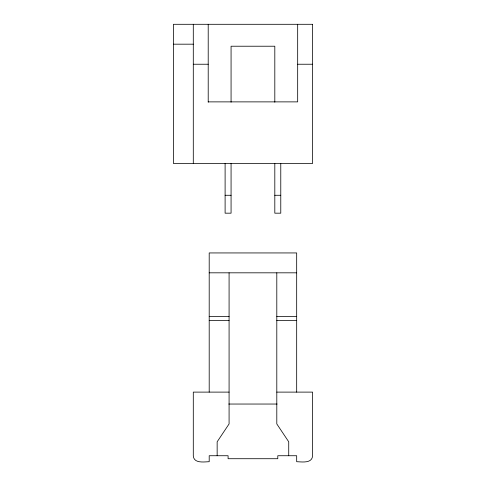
<?xml version="1.0" encoding="UTF-8"?>
<svg xmlns="http://www.w3.org/2000/svg" width="486" height="486" viewBox="0 0 486 486"><rect width="100%" height="100%" fill="white"/><g stroke="black" fill="none" stroke-linecap="round" stroke-linejoin="round"><path stroke-width="0.73" d="M173.411 44.183L193.294 44.183M193.294 64.237L208.208 64.237M297.675 64.237L312.589 64.237M208.208 101.878L297.675 101.878L297.675 24.3M225.109 195.281L231.069 195.281M274.809 195.281L280.774 195.281M209.199 272.822L296.679 272.822M209.199 316.562L229.082 316.562M276.801 316.562L296.679 316.562M209.199 320.541L229.082 320.541M276.801 320.541L296.679 320.541M229.082 392.111L193.294 392.111L193.294 455.734C193.677 463.662 204.041 461.864 209.199 461.7L209.199 455.734L228.086 455.734L228.086 458.717L277.792 458.717L277.792 455.734L296.679 455.734L296.679 461.7C301.836 461.864 312.206 463.662 312.589 455.734L312.589 392.111L276.801 392.111M228.778 404.042L277.099 404.042M296.679 392.111L296.679 252.939L209.199 252.939L209.199 392.111M288.727 455.734L288.727 441.817L276.801 423.926L276.801 272.822M280.774 163.472L280.774 213.178L274.809 213.178L274.809 163.472M274.809 102.194L274.809 46.219L231.069 46.219L231.069 102.194M231.069 163.472L231.069 213.178L225.109 213.178L225.109 163.472M229.082 272.822L229.082 423.926L217.151 441.817L217.151 455.734M208.208 24.3L208.208 102.206M193.294 24.3L193.294 163.472M312.589 24.3L173.411 24.3L173.411 163.472L312.589 163.472L312.589 24.3"/></g></svg>
